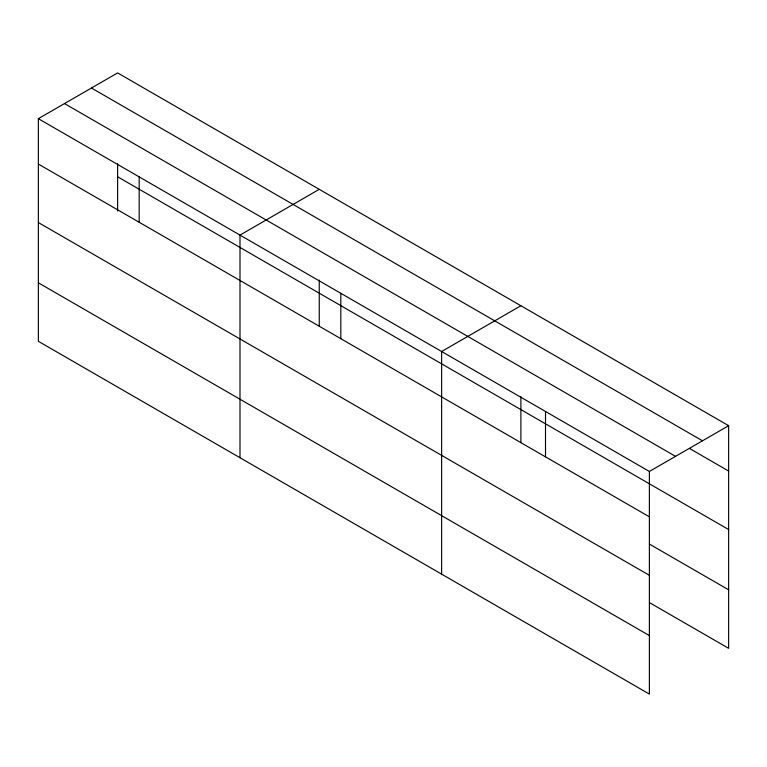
<?xml version="1.0" encoding="UTF-8"?>
<svg xmlns="http://www.w3.org/2000/svg" width="767" height="767" viewBox="0 0 767 767"><rect width="100%" height="100%" fill="white"/><g stroke="black" fill="none" stroke-linecap="round" stroke-linejoin="round"><path stroke-width="1.15" d="M319.254 280.06L319.254 326.282M520.898 396.481L520.898 442.703M38.35 118.674L649.381 471.456L649.381 694.087L38.35 341.305L38.35 118.674L117.619 72.913L728.65 425.695L728.65 648.326L649.457 602.603M319.254 189.334L239.994 235.095L239.994 457.726M520.898 305.745L441.629 351.507L441.629 574.138M649.381 471.456L728.65 425.695M91.455 88.013L702.495 440.795M689.571 448.494L728.65 471.063M64.505 103.574L675.545 456.355M117.619 176.784L728.65 529.556M38.35 164.052L649.381 516.824M649.457 544.11L728.65 589.823M38.35 222.545L649.381 575.317M38.35 282.812L649.381 635.594M545.51 411.486L545.51 456.854M340.816 293.301L340.816 338.669M139.172 176.889L139.172 222.257M117.619 163.649L117.619 211.05"/></g></svg>
